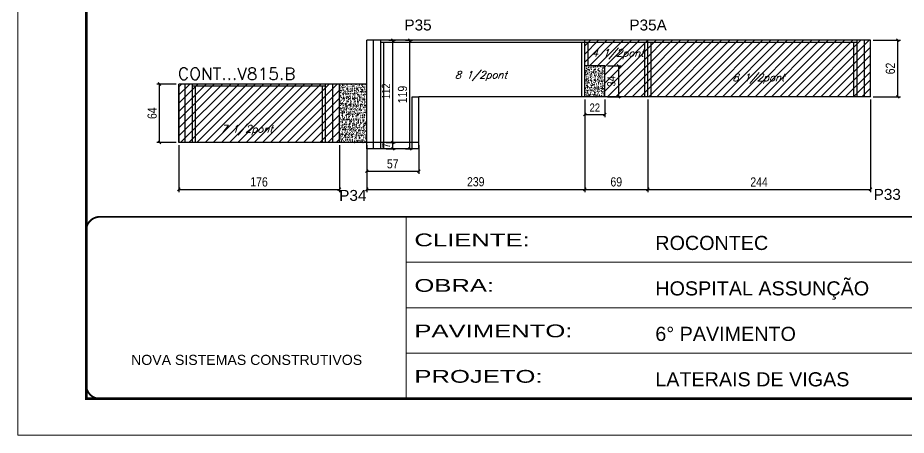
# Model space of a CAD drawing. Extents: x -20960 to -5926, y -2106 to 21915.
# Drawn here: x -10608 to -9635, y 15123 to 15580 of the extents above; entities that cross this region are included whole.
import ezdxf

# ---------------------------------------------------------------- set-up
doc = ezdxf.new("R2010")
doc.units = 0
doc.linetypes.add('CONTINUO', pattern=[0])
doc.linetypes.add('DASHED', pattern=[0.75, 0.5, -0.25])
for name, color, linetype in [('5', 5, 'Continuous'), ('COTA', 241, 'Continuous'), ('Painéis', 200, 'Continuous'), ('Reaproveitamento', 251, 'Continuous'), ('SARR_2.2x7', 40, 'Continuous'), ('SARR_3.5x7', 81, 'Continuous'), ('texto', 7, 'Continuous')]:
    doc.layers.add(name, color=color, linetype=linetype)
for name, color, linetype, lineweight in [('Folhas', 255, 'Continuous', 9), ('SARRAFO DE PRESSAO', 251, 'DASHED', 9), ('Texto Seção', 7, 'Continuous', 15)]:
    doc.layers.add(name, color=color, linetype=linetype, lineweight=lineweight)
doc.styles.add('ARIAL', font='arial.ttf')
doc.styles.add('COTA TECNICA', font='techl___.ttf', dxfattribs={"height": 10})
doc.styles.add('COTA TECNICA-50', font='techl___.ttf', dxfattribs={"height": 9})
doc.styles.add('REGUA-120', font='ROMANS.shx', dxfattribs={"height": 15})
doc.styles.add('Romans', font='romans.shx')
doc.styles.get("Standard").update_dxf_attribs({"font": 'arial.ttf'})
doc.styles.add('Tecnologia', font='')
doc.styles.get('Tecnologia').set_extended_font_data('Forgotten Futurist')
doc.dimstyles.new('COTA PAINEL-50', dxfattribs={"dimtxt": 9, "dimasz": 3, "dimexe": 3, "dimexo": 3, "dimgap": 3, "dimtad": 1, "dimdec": 1, "dimzin": 12, "dimdsep": 46, "dimtxsty": 'COTA TECNICA-50', "dimblk1": 'OBLIQUE', "dimblk2": 'OBLIQUE', "dimsah": 1, "dimcen": 0.9, "dimclrd": 4, "dimclre": 4, "dimclrt": 240, "dimadec": 1, "dimazin": 3, "dimtfac": 1, "dimtdec": 1, "dimtmove": 0, "dimatfit": 3, "dimfxl": 1, "dimtolj": 1, "dimtzin": 12, "dimarcsym": 0})
doc.dimstyles.new('PAINEL', dxfattribs={"dimtxt": 10, "dimasz": 3, "dimexe": 3, "dimexo": 3, "dimgap": 3, "dimtad": 1, "dimdec": 1, "dimzin": 12, "dimdsep": 46, "dimtxsty": 'COTA TECNICA', "dimblk1": 'OBLIQUE', "dimblk2": 'OBLIQUE', "dimsah": 1, "dimcen": 0.9, "dimclrd": 4, "dimclre": 4, "dimclrt": 240, "dimadec": 1, "dimazin": 3, "dimtfac": 1, "dimtdec": 1, "dimtmove": 0, "dimatfit": 3, "dimfxl": 1, "dimtolj": 1, "dimtzin": 12, "dimarcsym": 0})

# ---------------------------------------------------------------- blocks, each defined once
blk = doc.blocks.new('9999999999')
at = {"color": 30, "linetype": 'CONTINUO'}
for p, q in [((98564.56, 34230.21), (98564.56, 34429.45)), ((98564.56, 34379.64), (99583.98, 34379.64)), ((98564.56, 34329.83), (99487.98, 34329.83)), ((98564.56, 34280.02), (99487.98, 34280.02))]:
    blk.add_line(p, q, dxfattribs=at)
at = {"color": 30, "linetype": 'CONTINUO', "const_width": 2}
blk.add_lwpolyline([(99583.98, 34230.21), (99583.98, 34414.45, 0.414214), (99568.98, 34429.45), (98228.98, 34429.45, 0.414214), (98213.98, 34414.45), (98213.98, 34245.21, 0.414214), (98228.98, 34230.21), (99583.98, 34230.21)], format="xyb", dxfattribs=at)
at = {"layer": 'Folhas'}
blk.add_lwpolyline([(98138.98, 34190.21), (99623.98, 34190.21), (99623.98, 35240.21), (98138.98, 35240.21)], close=True, dxfattribs=at)
at = {"layer": 'Folhas', "color": 30, "const_width": 3}
blk.add_lwpolyline([(98213.98, 34230.21), (99583.98, 34230.21), (99583.98, 35200.21), (98213.98, 35200.21)], close=True, dxfattribs=at)
at = {"color": 7, "linetype": 'Continuous', "ltscale": 5, "style": 'ARIAL'}
for s, height, p in [('ROCONTEC', 15.483, (98837.68, 34393.13)), ('HOSPITAL ASSUNÇÃO', 15.4829, (98837.68, 34343.32)), ('6° PAVIMENTO', 15.4829, (98837.68, 34293.51)), ('NOVA SISTEMAS CONSTRUTIVOS', 11.0592, (98263.19, 34267.21)), ('LATERAIS DE VIGAS', 15.4829, (98837.68, 34243.7))]:
    blk.add_text(s, height=height, dxfattribs=at).set_placement(p)
at = {"layer": 'Folhas', "color": 7, "style": 'Tecnologia', "width": 1.5}
for s, p in [('CLIENTE:', (98573.65, 34397.17)), ('OBRA:', (98573.65, 34347.31)), ('PAVIMENTO:', (98573.65, 34297.5)), ('PROJETO:', (98573.65, 34247.69))]:
    blk.add_text(s, height=14, dxfattribs=at).set_placement(p)
blk = doc.blocks.new('_Oblique')
at = {"color": 0, "linetype": 'ByBlock', "lineweight": -2}
blk.add_line((-0.5, -0.5), (0.5, 0.5), dxfattribs=at)
blk = doc.blocks.new('*D774')
at = {"layer": 'COTA', "color": 4, "linetype": 'ByBlock', "lineweight": -2, "transparency": 16777216}
for p, q in [((-9671.09, 15555.27), (-9641.11, 15555.27)), ((-9644.11, 15493.27), (-9644.11, 15555.27)), ((-9671.09, 15493.27), (-9641.11, 15493.27))]:
    blk.add_line(p, q, dxfattribs=at)
at = {"layer": 'Defpoints', "color": 0, "linetype": 'ByBlock', "transparency": 16777216}
for p in [(-9674.09, 15555.27), (-9644.11, 15555.27), (-9674.09, 15493.27)]:
    blk.add_point(p, dxfattribs=at)
at = {"layer": 'COTA', "color": 4, "linetype": 'ByBlock', "lineweight": -2, "transparency": 16777216, "xscale": 3, "yscale": 3, "zscale": 3}
for p, rotation in [((-9644.11, 15555.27), 90), ((-9644.11, 15493.27), 270)]:
    blk.add_blockref('_Oblique', p, dxfattribs=dict(at, rotation=rotation))
at = {"layer": 'COTA', "color": 240, "linetype": 'ByBlock', "transparency": 16777216, "insert": (-9652.22, 15524.27), "char_height": 10, "attachment_point": 5, "rotation": 90, "style": 'COTA TECNICA'}
blk.add_mtext('\\A1;62', dxfattribs=at)
blk = doc.blocks.new('*D776')
at = {"layer": 'COTA', "color": 4, "lineweight": -2, "transparency": 16777216}
for p, q in [((-10432.09, 15440.27), (-10432.09, 15388.87)), ((-10256.09, 15440.27), (-10256.09, 15388.87)), ((-10432.09, 15391.87), (-10256.09, 15391.87))]:
    blk.add_line(p, q, dxfattribs=at)
at = {"layer": 'Defpoints', "color": 0, "transparency": 16777216}
for p in [(-10432.09, 15443.27), (-10256.09, 15443.27), (-10256.09, 15391.87)]:
    blk.add_point(p, dxfattribs=at)
at = {"layer": 'COTA', "color": 4, "lineweight": -2, "transparency": 16777216, "xscale": 3, "yscale": 3, "zscale": 3, "rotation": 180}
blk.add_blockref('_Oblique', (-10432.09, 15391.87), dxfattribs=at)
at = {"layer": 'COTA', "color": 4, "lineweight": -2, "transparency": 16777216, "xscale": 3, "yscale": 3, "zscale": 3}
blk.add_blockref('_Oblique', (-10256.09, 15391.87), dxfattribs=at)
at = {"layer": 'COTA', "color": 240, "transparency": 16777216, "insert": (-10344.09, 15399.97), "char_height": 10, "attachment_point": 5, "style": 'COTA TECNICA'}
blk.add_mtext('\\A1;176', dxfattribs=at)
blk = doc.blocks.new('*D813')
at = {"layer": 'COTA', "color": 4, "lineweight": -2, "ltscale": 25, "transparency": 16777216}
for p, q in [((-10435.09, 15507.27), (-10456.05, 15507.27)), ((-10453.05, 15443.27), (-10453.05, 15507.27)), ((-10435.09, 15443.27), (-10456.05, 15443.27))]:
    blk.add_line(p, q, dxfattribs=at)
at = {"layer": 'Defpoints', "color": 0, "ltscale": 25, "transparency": 16777216}
for p in [(-10453.05, 15507.27), (-10432.09, 15507.27), (-10432.09, 15443.27)]:
    blk.add_point(p, dxfattribs=at)
at = {"layer": 'COTA', "color": 4, "lineweight": -2, "ltscale": 25, "transparency": 16777216, "xscale": 3, "yscale": 3, "zscale": 3}
for p, rotation in [((-10453.05, 15507.27), 90), ((-10453.05, 15443.27), 270)]:
    blk.add_blockref('_Oblique', p, dxfattribs=dict(at, rotation=rotation))
at = {"layer": 'COTA', "color": 240, "ltscale": 25, "transparency": 16777216, "insert": (-10461.16, 15475.27), "char_height": 10, "attachment_point": 5, "rotation": 90, "style": 'COTA TECNICA'}
blk.add_mtext('\\A1;64', dxfattribs=at)
blk = doc.blocks.new('*D814')
at = {"layer": 'COTA', "color": 4, "lineweight": -2, "ltscale": 25, "transparency": 16777216}
for p, q in [((-9987.09, 15490.27), (-9987.09, 15388.87)), ((-10226.09, 15433.27), (-10226.09, 15388.87)), ((-10226.09, 15391.87), (-9987.09, 15391.87))]:
    blk.add_line(p, q, dxfattribs=at)
at = {"layer": 'Defpoints', "color": 0, "ltscale": 25, "transparency": 16777216}
for p in [(-9987.09, 15493.27), (-10226.09, 15436.27), (-9987.09, 15391.87)]:
    blk.add_point(p, dxfattribs=at)
at = {"layer": 'COTA', "color": 4, "lineweight": -2, "ltscale": 25, "transparency": 16777216, "xscale": 3, "yscale": 3, "zscale": 3, "rotation": 180}
blk.add_blockref('_Oblique', (-10226.09, 15391.87), dxfattribs=at)
at = {"layer": 'COTA', "color": 4, "lineweight": -2, "ltscale": 25, "transparency": 16777216, "xscale": 3, "yscale": 3, "zscale": 3}
blk.add_blockref('_Oblique', (-9987.09, 15391.87), dxfattribs=at)
at = {"layer": 'COTA', "color": 240, "ltscale": 25, "transparency": 16777216, "insert": (-10106.59, 15400.12), "char_height": 10, "attachment_point": 5, "style": 'COTA TECNICA'}
blk.add_mtext('\\A1;239', dxfattribs=at)
blk = doc.blocks.new('*D815')
at = {"layer": 'COTA', "color": 4, "lineweight": -2, "ltscale": 25, "transparency": 16777216}
for p, q in [((-9987.09, 15490.27), (-9987.09, 15388.87)), ((-9918.09, 15490.27), (-9918.09, 15388.87)), ((-9987.09, 15391.87), (-9918.09, 15391.87))]:
    blk.add_line(p, q, dxfattribs=at)
at = {"layer": 'Defpoints', "color": 0, "ltscale": 25, "transparency": 16777216}
for p in [(-9987.09, 15493.27), (-9918.09, 15493.27), (-9918.09, 15391.87)]:
    blk.add_point(p, dxfattribs=at)
at = {"layer": 'COTA', "color": 4, "lineweight": -2, "ltscale": 25, "transparency": 16777216, "xscale": 3, "yscale": 3, "zscale": 3, "rotation": 180}
blk.add_blockref('_Oblique', (-9987.09, 15391.87), dxfattribs=at)
at = {"layer": 'COTA', "color": 4, "lineweight": -2, "ltscale": 25, "transparency": 16777216, "xscale": 3, "yscale": 3, "zscale": 3}
blk.add_blockref('_Oblique', (-9918.09, 15391.87), dxfattribs=at)
at = {"layer": 'COTA', "color": 240, "ltscale": 25, "transparency": 16777216, "insert": (-9952.59, 15400), "char_height": 10, "attachment_point": 5, "style": 'COTA TECNICA'}
blk.add_mtext('\\A1;69', dxfattribs=at)
blk = doc.blocks.new('*D816')
at = {"layer": 'COTA', "color": 4, "lineweight": -2, "ltscale": 25, "transparency": 16777216}
for p, q in [((-9918.09, 15490.27), (-9918.09, 15388.87)), ((-9674.09, 15490.27), (-9674.09, 15388.87)), ((-9918.09, 15391.87), (-9674.09, 15391.87))]:
    blk.add_line(p, q, dxfattribs=at)
at = {"layer": 'Defpoints', "color": 0, "ltscale": 25, "transparency": 16777216}
for p in [(-9918.09, 15493.27), (-9674.09, 15493.27), (-9674.09, 15391.87)]:
    blk.add_point(p, dxfattribs=at)
at = {"layer": 'COTA', "color": 4, "lineweight": -2, "ltscale": 25, "transparency": 16777216, "xscale": 3, "yscale": 3, "zscale": 3, "rotation": 180}
blk.add_blockref('_Oblique', (-9918.09, 15391.87), dxfattribs=at)
at = {"layer": 'COTA', "color": 4, "lineweight": -2, "ltscale": 25, "transparency": 16777216, "xscale": 3, "yscale": 3, "zscale": 3}
blk.add_blockref('_Oblique', (-9674.09, 15391.87), dxfattribs=at)
at = {"layer": 'COTA', "color": 240, "ltscale": 25, "transparency": 16777216, "insert": (-9796.09, 15399.94), "char_height": 10, "attachment_point": 5, "style": 'COTA TECNICA'}
blk.add_mtext('\\A1;244', dxfattribs=at)
blk = doc.blocks.new('*D817')
at = {"layer": 'COTA', "color": 4, "lineweight": -2, "ltscale": 25, "transparency": 16777216}
for p, q in [((-10226.09, 15440.27), (-10226.09, 15408.7)), ((-10169.09, 15440.27), (-10169.09, 15408.7)), ((-10226.09, 15411.7), (-10169.09, 15411.7))]:
    blk.add_line(p, q, dxfattribs=at)
at = {"layer": 'Defpoints', "color": 0, "ltscale": 25, "transparency": 16777216}
for p in [(-10226.09, 15443.27), (-10169.09, 15443.27), (-10169.09, 15411.7)]:
    blk.add_point(p, dxfattribs=at)
at = {"layer": 'COTA', "color": 4, "lineweight": -2, "ltscale": 25, "transparency": 16777216, "xscale": 3, "yscale": 3, "zscale": 3, "rotation": 180}
blk.add_blockref('_Oblique', (-10226.09, 15411.7), dxfattribs=at)
at = {"layer": 'COTA', "color": 4, "lineweight": -2, "ltscale": 25, "transparency": 16777216, "xscale": 3, "yscale": 3, "zscale": 3}
blk.add_blockref('_Oblique', (-10169.09, 15411.7), dxfattribs=at)
at = {"layer": 'COTA', "color": 240, "ltscale": 25, "transparency": 16777216, "insert": (-10197.59, 15419.81), "char_height": 10, "attachment_point": 5, "style": 'COTA TECNICA'}
blk.add_mtext('\\A1;57', dxfattribs=at)
blk = doc.blocks.new('*D777')
at = {"layer": 'COTA', "color": 4, "lineweight": -2, "ltscale": 25, "transparency": 16777216}
for p, q in [((-10183.45, 15555.27), (-10175.73, 15555.27)), ((-10178.73, 15436.27), (-10178.73, 15555.27)), ((-10183.45, 15436.27), (-10175.73, 15436.27))]:
    blk.add_line(p, q, dxfattribs=at)
at = {"layer": 'Defpoints', "color": 0, "ltscale": 25, "transparency": 16777216}
for p in [(-10186.45, 15555.27), (-10178.73, 15555.27), (-10186.45, 15436.27)]:
    blk.add_point(p, dxfattribs=at)
at = {"layer": 'COTA', "color": 4, "lineweight": -2, "ltscale": 25, "transparency": 16777216, "xscale": 3, "yscale": 3, "zscale": 3}
for p, rotation in [((-10178.73, 15555.27), 90), ((-10178.73, 15436.27), 270)]:
    blk.add_blockref('_Oblique', p, dxfattribs=dict(at, rotation=rotation))
at = {"layer": 'COTA', "color": 240, "ltscale": 25, "transparency": 16777216, "insert": (-10186.82, 15495.77), "char_height": 10, "attachment_point": 5, "rotation": 90, "style": 'COTA TECNICA'}
blk.add_mtext('\\A1;119', dxfattribs=at)
blk = doc.blocks.new('*D839')
at = {"layer": 'COTA', "color": 4, "lineweight": -2, "transparency": 16777216}
for p, q in [((-9962.09, 15527.27), (-9947.28, 15527.27)), ((-9950.28, 15527.27), (-9950.28, 15493.27)), ((-9962.09, 15493.27), (-9947.28, 15493.27))]:
    blk.add_line(p, q, dxfattribs=at)
at = {"layer": 'Defpoints', "color": 0, "transparency": 16777216}
for p in [(-9965.09, 15527.27), (-9965.09, 15493.27), (-9950.28, 15493.27)]:
    blk.add_point(p, dxfattribs=at)
at = {"layer": 'COTA', "color": 4, "lineweight": -2, "transparency": 16777216, "xscale": 3, "yscale": 3, "zscale": 3}
for p, rotation in [((-9950.28, 15527.27), 90), ((-9950.28, 15493.27), 270)]:
    blk.add_blockref('_Oblique', p, dxfattribs=dict(at, rotation=rotation))
at = {"layer": 'COTA', "color": 240, "transparency": 16777216, "insert": (-9957.98, 15510.27), "char_height": 9, "attachment_point": 5, "rotation": 90, "style": 'COTA TECNICA-50'}
blk.add_mtext('\\A1;34', dxfattribs=at)
blk = doc.blocks.new('*D840')
at = {"layer": 'COTA', "color": 4, "lineweight": -2, "transparency": 16777216}
for p, q in [((-9987.09, 15490.27), (-9987.09, 15470.93)), ((-9965.09, 15490.27), (-9965.09, 15470.93)), ((-9987.09, 15473.93), (-9965.09, 15473.93))]:
    blk.add_line(p, q, dxfattribs=at)
at = {"layer": 'Defpoints', "color": 0, "transparency": 16777216}
for p in [(-9987.09, 15493.27), (-9965.09, 15493.27), (-9965.09, 15473.93)]:
    blk.add_point(p, dxfattribs=at)
at = {"layer": 'COTA', "color": 4, "lineweight": -2, "transparency": 16777216, "xscale": 3, "yscale": 3, "zscale": 3, "rotation": 180}
blk.add_blockref('_Oblique', (-9987.09, 15473.93), dxfattribs=at)
at = {"layer": 'COTA', "color": 4, "lineweight": -2, "transparency": 16777216, "xscale": 3, "yscale": 3, "zscale": 3}
blk.add_blockref('_Oblique', (-9965.09, 15473.93), dxfattribs=at)
at = {"layer": 'COTA', "color": 240, "transparency": 16777216, "insert": (-9976.09, 15481.43), "char_height": 9, "attachment_point": 5, "style": 'COTA TECNICA-50'}
blk.add_mtext('\\A1;22', dxfattribs=at)
blk = doc.blocks.new('*D842')
at = {"layer": 'COTA', "color": 4, "lineweight": -2, "transparency": 16777216}
for p, q in [((-10204.59, 15443.27), (-10194.41, 15443.27)), ((-10197.41, 15436.27), (-10197.41, 15443.27)), ((-10204.59, 15436.27), (-10194.41, 15436.27))]:
    blk.add_line(p, q, dxfattribs=at)
at = {"layer": 'Defpoints', "color": 0, "transparency": 16777216}
for p in [(-10207.59, 15443.27), (-10197.41, 15443.27), (-10207.59, 15436.27)]:
    blk.add_point(p, dxfattribs=at)
at = {"layer": 'COTA', "color": 4, "lineweight": -2, "transparency": 16777216, "xscale": 3, "yscale": 3, "zscale": 3}
for p, rotation in [((-10197.41, 15443.27), 90), ((-10197.41, 15436.27), 270)]:
    blk.add_blockref('_Oblique', p, dxfattribs=dict(at, rotation=rotation))
at = {"layer": 'COTA', "color": 240, "transparency": 16777216, "insert": (-10204.97, 15439.77), "char_height": 9, "attachment_point": 5, "rotation": 90, "style": 'COTA TECNICA-50'}
blk.add_mtext('\\A1;7', dxfattribs=at)
blk = doc.blocks.new('*D843')
at = {"layer": 'COTA', "color": 4, "lineweight": -2, "transparency": 16777216}
for p, q in [((-10201.97, 15555.27), (-10194.41, 15555.27)), ((-10197.41, 15443.27), (-10197.41, 15555.27)), ((-10204.59, 15443.27), (-10194.41, 15443.27))]:
    blk.add_line(p, q, dxfattribs=at)
at = {"layer": 'Defpoints', "color": 0, "transparency": 16777216}
for p in [(-10204.97, 15555.27), (-10197.41, 15555.27), (-10207.59, 15443.27)]:
    blk.add_point(p, dxfattribs=at)
at = {"layer": 'COTA', "color": 4, "lineweight": -2, "transparency": 16777216, "xscale": 3, "yscale": 3, "zscale": 3}
for p, rotation in [((-10197.41, 15555.27), 90), ((-10197.41, 15443.27), 270)]:
    blk.add_blockref('_Oblique', p, dxfattribs=dict(at, rotation=rotation))
at = {"layer": 'COTA', "color": 240, "transparency": 16777216, "insert": (-10204.96, 15499.27), "char_height": 9, "attachment_point": 5, "rotation": 90, "style": 'COTA TECNICA-50'}
blk.add_mtext('\\A1;112', dxfattribs=at)

msp = doc.modelspace()

# ---------------------------------------------------------------- hatches: boundary and pattern name
at = {"layer": 'COTA', "linetype": 'ByBlock'}
h = msp.add_hatch(dxfattribs=at)
h.set_pattern_fill('AR-CONC', color=256, scale=0.03)
h.set_pattern_definition([(50, (9289.7323, 11208.6845), (5.4655401, -0.4781726), [0.5715, -6.2865]), (355, (9289.7323, 11208.6845), (-1.0573026, 5.7317054), [0.4572, -5.0292175]), (100.451445, (9290.188, 11208.6447), (4.4082374, 5.2535326), [0.4857003, -5.3427073]), (46.1842, (9289.732, 11210.2085), (8.1323712, -1.2612698), [0.85725, -9.42975]), (96.635558, (9290.41, 11210.1034), (7.122124, 7.4227837), [0.7285507, -8.0140682]), (351.18415, (9289.732, 11210.2085), (7.122124, 7.4227837), [0.685799, -7.543792]), (21, (9290.4943, 11209.8275), (4.5484317, -3.0679559), [0.5715, -6.2865]), (326, (9290.4943, 11209.8275), (1.8540609, 5.525639), [0.4572, -5.0292]), (71.451445, (9290.8733, 11209.572), (6.4024926, 2.457683), [0.4857003, -5.3426981]), (37.5, (9289.7323, 11208.6845), (0.0926581, 2.53665117), [0, -4.96824, 0, -5.1054, 0, -5.04825]), (7.5, (9289.7323, 11208.6845), (2.00458988, 3.00541724), [0, -2.91084, 0, -4.85394, 0, -1.92405]), (327.5, (9288.033, 11208.6845), (4.06771786, -0.17186232), [0, -1.905, 0, -5.9436, 0, -7.8867]), (317.5, (9287.271, 11208.6845), (4.44387544, 0.7627947), [0, -2.4765, 0, -3.94716, 0, -5.6007])])
h.paths.add_polyline_path([(-9965.09, 15527.27), (-9987.09, 15527.27), (-9987.09, 15493.27), (-9965.09, 15493.27)])
h = msp.add_hatch(dxfattribs=at)
h.set_pattern_fill('AR-CONC', color=256, scale=0.03)
h.set_pattern_definition([(50, (-147777.1466, -14905.826), (5.46554007, -0.47817257), [0.5715, -6.2865]), (355, (-147777.1466, -14905.826), (-1.05730264, 5.73170536), [0.4572, -5.02921753]), (100.4514447, (-147776.691, -14905.8657), (4.40823741, 5.25353256), [0.48570026, -5.34270734]), (46.1842, (-147777.1466, -14904.302), (8.13237123, -1.26126984), [0.85725, -9.42975]), (96.6355576, (-147776.469, -14904.407), (7.122124, 7.42278374), [0.7285507, -8.01406824]), (351.184151, (-147777.147, -14904.302), (7.122124, 7.42278374), [0.685799, -7.54379196]), (21, (-147776.3846, -14904.683), (4.54843174, -3.06795595), [0.5715, -6.2865]), (326, (-147776.3846, -14904.683), (1.85406085, 5.52563898), [0.4572, -5.0292]), (71.451445, (-147776.0055, -14904.9385), (6.40249258, 2.45768307), [0.48570026, -5.34269813]), (37.5, (-147777.1466, -14905.8258), (0.092658098, 2.536651166), [0, -4.96824, 0, -5.1054, 0, -5.04825]), (7.5, (-147777.1466, -14905.8258), (2.004589875, 3.005417245), [0, -2.91084, 0, -4.85394, 0, -1.92405]), (327.5, (-147778.8458, -14905.8258), (4.067717855, -0.17186232), [0, -1.905, 0, -5.9436, 0, -7.8867]), (317.5, (-147779.608, -14905.826), (4.44387544, 0.76279473), [0, -2.4765, 0, -3.94716, 0, -5.6007])])
h.paths.add_polyline_path([(-10226.09, 15507.27), (-10256.09, 15507.27), (-10256.09, 15448.47), (-10256.09, 15446.48), (-10256.09, 15443.27), (-10226.09, 15443.27)])
at = {"layer": 'Reaproveitamento', "linetype": 'ByBlock'}
h = msp.add_hatch(dxfattribs=at)
h.set_pattern_fill('ANSI31', color=256, scale=2)
h.set_pattern_definition([(45, (-3156.5, -1148.575), (-4.490128, 4.490128), [])])
h.paths.add_polyline_path([(-9966.09, 15555.27), (-9987.09, 15555.27), (-9987.09, 15527.27), (-9965.09, 15527.27), (-9965.09, 15493.27), (-9918.09, 15493.27), (-9918.09, 15555.27)])
h = msp.add_hatch(dxfattribs=at)
h.set_pattern_fill('ANSI31', color=256, scale=2)
h.set_pattern_definition([(45, (-152547.1976, -15979.233), (-4.49012806, 4.49012806), [])])
h.paths.add_polyline_path([(-9674.09, 15493.27), (-9674.09, 15555.27), (-9918.09, 15555.27), (-9918.09, 15493.27)])
h.paths.add_polyline_path([(-9833.09, 15505.1), (-9765.47, 15505.1), (-9759.97, 15521.07), (-9827.59, 15521.07)], flags=24)
h = msp.add_hatch(dxfattribs=at)
h.set_pattern_fill('ANSI31', color=256, scale=2)
h.set_pattern_definition([(45, (-152674.1976, -16190.9415), (-4.49012806, 4.49012806), [])])
h.paths.add_polyline_path([(-10256.09, 15507.27), (-10432.09, 15507.27), (-10432.09, 15443.27), (-10256.09, 15443.27)])

# ---------------------------------------------------------------- linework, layer by layer
at = {"layer": 'COTA', "linetype": 'ByBlock'}
for p, q in [((-10226.09, 15507.27), (-10256.09, 15507.27)), ((-10256.09, 15466.47), (-10256.09, 15507.27)), ((-9965.09, 15493.27), (-9987.09, 15493.27)), ((-10226.09, 15443.27), (-10256.09, 15443.27)), ((-10256.09, 15443.27), (-10256.09, 15443.27))]:
    msp.add_line(p, q, dxfattribs=at)
at = {"layer": 'Painéis', "linetype": 'ByBlock'}
for p, q in [((-9987.09, 15555.27), (-10226.09, 15555.27)), ((-10226.09, 15436.27), (-10226.09, 15555.27)), ((-9966.09, 15555.27), (-9987.09, 15555.27)), ((-9987.09, 15493.27), (-9987.09, 15555.27)), ((-9674.09, 15555.27), (-9966.09, 15555.27)), ((-9966.09, 15555.27), (-9966.09, 15555.27)), ((-9918.09, 15493.27), (-9918.09, 15555.27)), ((-9674.09, 15493.27), (-9674.09, 15555.27)), ((-9965.09, 15527.27), (-9987.09, 15527.27)), ((-9965.09, 15493.27), (-9965.09, 15527.27)), ((-10256.09, 15507.27), (-10432.09, 15507.27)), ((-10432.09, 15443.27), (-10432.09, 15507.27)), ((-10256.09, 15443.27), (-10256.09, 15507.27)), ((-9987.09, 15493.27), (-10169.09, 15493.27)), ((-10169.09, 15436.27), (-10169.09, 15493.27)), ((-9674.09, 15493.27), (-9965.09, 15493.27)), ((-10256.09, 15443.27), (-10432.09, 15443.27)), ((-10169.09, 15443.27), (-10226.09, 15443.27)), ((-10169.09, 15436.27), (-10226.09, 15436.27))]:
    msp.add_line(p, q, dxfattribs=at)
at = {"layer": 'SARR_2.2x7', "linetype": 'Continuous'}
for p, q in [((-10219.09, 15555.27), (-10219.09, 15436.27)), ((-10211.09, 15553.07), (-9987.09, 15553.07)), ((-9987.09, 15553.07), (-9689.09, 15553.07)), ((-9681.09, 15555.27), (-9681.09, 15493.27)), ((-10432.09, 15505.07), (-10432.09, 15507.27)), ((-10425.09, 15443.27), (-10425.09, 15507.27)), ((-10271.09, 15505.07), (-10417.09, 15505.07)), ((-10263.09, 15443.27), (-10263.09, 15507.27)), ((-10176.09, 15436.27), (-10176.09, 15493.27)), ((-10176.09, 15493.27), (-10169.09, 15493.27))]:
    msp.add_line(p, q, dxfattribs=at)
at = {"layer": 'SARR_3.5x7'}
for p, q in [((-10211.09, 15555.27), (-10211.09, 15436.27)), ((-10207.59, 15553.07), (-10207.59, 15436.27)), ((-9990.59, 15553.07), (-9990.59, 15493.27)), ((-9983.59, 15553.07), (-9983.59, 15553.07)), ((-9983.59, 15553.07), (-9983.59, 15527.27)), ((-9983.59, 15553.07), (-9983.59, 15553.07)), ((-9921.59, 15553.07), (-9921.59, 15493.27)), ((-9914.59, 15553.07), (-9914.59, 15493.27)), ((-9692.59, 15553.07), (-9692.59, 15493.27)), ((-9689.09, 15555.27), (-9689.09, 15493.27)), ((-10432.09, 15505.07), (-10432.09, 15443.27)), ((-10417.09, 15443.27), (-10417.09, 15507.27)), ((-10413.59, 15443.27), (-10413.59, 15505.07)), ((-10274.59, 15443.27), (-10274.59, 15505.07)), ((-10271.09, 15443.27), (-10271.09, 15507.27))]:
    msp.add_line(p, q, dxfattribs=at)

# ---------------------------------------------------------------- block references
at = {"layer": 'SARRAFO DE PRESSAO', "color": 6, "linetype": 'ByBlock'}
msp.add_blockref('9999999999', (-108747.48, -19067.69), dxfattribs=at)

# ---------------------------------------------------------------- texts
at = {"layer": '5', "linetype": 'Continuous'}
for s, p in [('P35', (-10184.75, 15565.9)), ('P35A', (-9938.22, 15565.9)), ('P34', (-10256.21, 15379.22)), ('P33', (-9670.53, 15380.36))]:
    msp.add_text(s, height=12, rotation=359.99996, dxfattribs=at).set_placement(p)
at = {"layer": 'texto', "color": 2, "char_height": 8, "attachment_point": 5, "style": 'Romans'}
for s, insert in [('{\\Q19;\\C256;4 1/2pont}', (-9950.97, 15539.97)), ('{\\Q19;\\C256;8 1/2pont}', (-10100.89, 15515.96)), ('{\\Q19;\\C256;8 1/2pont}', (-9796.72, 15513.08)), ('{\\Q19;\\C256;7 1/2pont}', (-10357.46, 15456.7))]:
    msp.add_mtext(s, dxfattribs=dict(at, insert=insert))
at = {"layer": 'Texto Seção', "style": 'REGUA-120', "width": 1.05}
msp.add_text('CONT...V815.B', height=13, dxfattribs=at).set_placement((-10432.91, 15512.02))

# ---------------------------------------------------------------- dimensions: what is measured, and where the dimension line sits
at = {"layer": 'COTA'}
dim = msp.add_linear_dim(base=(-10197.41, 15555.27), p1=(-10207.59, 15443.27), p2=(-10204.97, 15555.27), angle=90, dimstyle='COTA PAINEL-50', override={"dimtmove": 1}, dxfattribs=at)
dim.commit()
dim.dimension.update_dxf_attribs({"geometry": '*D843', "text_midpoint": (-10204.96, 15499.27)})
at = {"layer": 'COTA', "ltscale": 25}
for base, p1, p2, picture, middle in [((-10178.73, 15555.27), (-10186.45, 15436.27), (-10186.45, 15555.27), '*D777', (-10186.82, 15495.77)), ((-10453.05, 15507.27), (-10432.09, 15443.27), (-10432.09, 15507.27), '*D813', (-10461.16, 15475.27))]:
    dim = msp.add_linear_dim(base=base, p1=p1, p2=p2, angle=90, dimstyle='PAINEL', dxfattribs=at)
    dim.commit()
    dim.dimension.update_dxf_attribs({"geometry": picture, "text_midpoint": middle})
at = {"layer": 'COTA', "linetype": 'ByBlock'}
dim = msp.add_linear_dim(base=(-9644.11, 15555.27), p1=(-9674.09, 15493.27), p2=(-9674.09, 15555.27), angle=90, dimstyle='PAINEL', dxfattribs=at)
dim.commit()
dim.dimension.update_dxf_attribs({"geometry": '*D774', "text_midpoint": (-9652.22, 15524.27)})
at = {"layer": 'COTA'}
dim = msp.add_linear_dim(base=(-9950.28, 15493.27), p1=(-9965.09, 15527.27), p2=(-9965.09, 15493.27), angle=90, dimstyle='COTA PAINEL-50', dxfattribs=at)
dim.commit()
dim.dimension.update_dxf_attribs({"geometry": '*D839', "text_midpoint": (-9957.98, 15510.27)})
at = {"layer": 'COTA', "ltscale": 25}
for base, p1, p2, picture, middle in [((-9987.09, 15391.87), (-10226.09, 15436.27), (-9987.09, 15493.27), '*D814', (-10106.59, 15400.12)), ((-10169.09, 15411.7), (-10226.09, 15443.27), (-10169.09, 15443.27), '*D817', (-10197.59, 15419.81))]:
    dim = msp.add_linear_dim(base=base, p1=p1, p2=p2, dimstyle='PAINEL', dxfattribs=at)
    dim.commit()
    dim.dimension.update_dxf_attribs({"geometry": picture, "text_midpoint": middle})
for base, p1, p2, picture, middle in [((-9918.09, 15391.87), (-9987.09, 15493.27), (-9918.09, 15493.27), '*D815', (-9952.59, 15400)), ((-9674.09, 15391.87), (-9918.09, 15493.27), (-9674.09, 15493.27), '*D816', (-9796.09, 15399.94))]:
    dim = msp.add_linear_dim(base=base, p1=p1, p2=p2, dimstyle='PAINEL', override={"dimtmove": 1}, dxfattribs=at)
    dim.commit()
    dim.dimension.update_dxf_attribs({"geometry": picture, "text_midpoint": middle})
at = {"layer": 'COTA'}
for base, p1, p2, dimstyle, picture, middle in [((-9965.09, 15473.93), (-9987.09, 15493.27), (-9965.09, 15493.27), 'COTA PAINEL-50', '*D840', (-9976.09, 15481.43)), ((-10256.09, 15391.87), (-10432.09, 15443.27), (-10256.09, 15443.27), 'PAINEL', '*D776', (-10344.09, 15399.97))]:
    dim = msp.add_linear_dim(base=base, p1=p1, p2=p2, dimstyle=dimstyle, dxfattribs=at)
    dim.commit()
    dim.dimension.update_dxf_attribs({"geometry": picture, "text_midpoint": middle})
dim = msp.add_linear_dim(base=(-10197.41, 15443.27), p1=(-10207.59, 15436.27), p2=(-10207.59, 15443.27), angle=90, dimstyle='COTA PAINEL-50', dxfattribs=at)
dim.commit()
dim.dimension.update_dxf_attribs({"geometry": '*D842', "text_midpoint": (-10197.41, 15439.77), "dimtype": 160})

doc.saveas('drawing.dxf')
